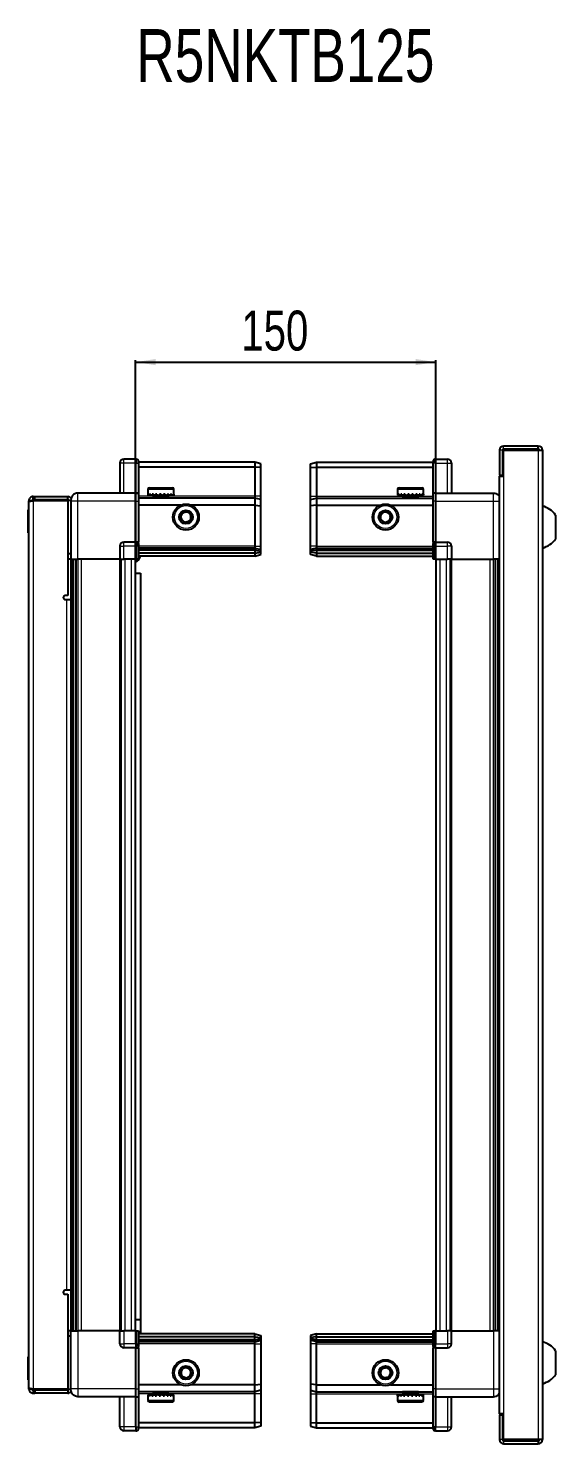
# Model space of a CAD drawing. Header units: millimetres. Extents: x 1315 to 4531, y 427 to 1635.
# Drawn here: x 2843 to 3107, y 927 to 1635 of the extents above; entities that cross this region are included whole.
import ezdxf

# ---------------------------------------------------------------- set-up
doc = ezdxf.new("R2010")
doc.units = ezdxf.units.MM
doc.layers.add('FORMAT', color=7, linetype='Continuous')
doc.styles.add('SLDTEXTSTYLE0', font='TXT', dxfattribs={"width": 0.75})
doc.dimstyles.new('SLDDIMSTYLE0', dxfattribs={"dimtxt": 20, "dimasz": 10, "dimexe": 0, "dimexo": 0.0625, "dimgap": 5, "dimtad": 2, "dimdec": 1, "dimrnd": 1e-09, "dimzin": 12, "dimdsep": 46, "dimtxsty": 'SLDTEXTSTYLE0', "dimsah": 1, "dimcen": 0.09, "dimadec": 0, "dimazin": 3, "dimtfac": 1, "dimtofl": 0, "dimtmove": 0, "dimatfit": 3, "dimfxl": 0, "dimfrac": 2, "dimtolj": 1, "dimtzin": 12, "dimarcsym": 0})

# ---------------------------------------------------------------- blocks, each defined once
blk = doc.blocks.new('_D_5')
at = {"layer": 'FORMAT'}
for p, q in [((2896.98, 1369.33), (2896.98, 1468.82)), ((2896.98, 1467.82), (3046.98, 1467.82)), ((3046.98, 1369.33), (3046.98, 1468.82))]:
    blk.add_line(p, q, dxfattribs=at)
for points in [[(2896.98, 1467.82), (2906.98, 1466.28), (2906.98, 1469.36)], [(3046.98, 1467.82), (3036.98, 1469.36), (3036.98, 1466.28)]]:
    blk.add_solid(points, dxfattribs=at)
at = {"layer": 'FORMAT', "insert": (2949.81, 1493.6), "char_height": 20, "attachment_point": 1, "style": 'SLDTEXTSTYLE0'}
blk.add_mtext('150', dxfattribs=at)

msp = doc.modelspace()

# ---------------------------------------------------------------- linework, layer by layer
at = {"color": 7, "linetype": 'Continuous', "lineweight": 25}
for p, q in [((3078.83, 1423.72), (3078.83, 1411.32)), ((3080.33, 1423.72), (3080.33, 1411.32)), ((3080.83, 1410.82), (3080.83, 1423.72)), ((3080.83, 1423.72), (3098.23, 1423.72)), ((3098.23, 1425.82), (3080.93, 1425.82)), ((3098.23, 1424.32), (3080.93, 1424.32)), ((3098.23, 1424.32), (3098.23, 1425.82)), ((3098.23, 1423.72), (3100.33, 1423.72)), ((3100.33, 1423.72), (3100.33, 928.92)), ((2889.13, 1417.32), (2889.13, 1402.32)), ((2897.13, 1419.32), (2891.13, 1419.32)), ((2897.13, 1419.32), (2897.46, 1419.32)), ((2897.13, 1419.32), (2897.13, 1417.32)), ((2897.13, 1402.52), (2897.13, 1417.32)), ((2897.13, 1402.52), (2897.13, 1417.32)), ((2898.33, 1418.82), (2897.46, 1419.32)), ((2898.33, 1417.32), (2898.33, 1418.82)), ((2956.63, 1417.82), (2898.33, 1417.82)), ((2898.33, 1417.32), (2898.33, 1402.52)), ((2956.63, 1417.82), (2956.63, 1415.32)), ((2959.63, 1417.02), (2956.63, 1417.82)), ((2959.63, 1415.17), (2959.63, 1417.02)), ((2984.33, 1417.02), (2987.33, 1417.82)), ((2984.33, 1415.17), (2984.33, 1417.02)), ((2987.33, 1417.82), (2987.33, 1415.32)), ((2987.33, 1417.82), (3045.63, 1417.82)), ((3046.49, 1419.32), (3045.63, 1418.82)), ((3046.49, 1419.32), (3045.63, 1418.82)), ((3045.63, 1418.82), (3045.63, 1417.32)), ((3045.63, 1402.52), (3045.63, 1417.32)), ((3046.83, 1419.32), (3046.49, 1419.32)), ((3046.83, 1419.32), (3046.49, 1419.32)), ((3046.83, 1417.32), (3046.83, 1419.32)), ((3046.83, 1419.32), (3046.83, 1419.32)), ((3046.83, 1419.32), (3052.83, 1419.32)), ((3046.83, 1417.32), (3046.83, 1402.52)), ((3054.83, 1417.32), (3054.83, 1402.32)), ((2956.63, 1415.32), (2898.33, 1415.32)), ((2956.63, 1415.32), (2956.63, 1400.82)), ((2959.63, 1415.17), (2956.63, 1415.32)), ((2959.63, 1400.82), (2959.63, 1415.17)), ((2984.33, 1415.17), (2987.33, 1415.32)), ((2984.33, 1400.82), (2984.33, 1415.17)), ((2987.33, 1415.32), (2987.33, 1400.82)), ((2987.33, 1415.32), (3045.63, 1415.32)), ((3078.73, 1410.82), (3078.73, 941.82)), ((3078.73, 1410.82), (3080.83, 1410.82)), ((3078.83, 1411.32), (3080.33, 1411.32)), ((2897.13, 1402.32), (2868.13, 1402.32)), ((2897.13, 1402.32), (2897.13, 1402.52)), ((2897.13, 1402.32), (2898.33, 1402.32)), ((2897.13, 1398.32), (2897.13, 1402.32)), ((2898.33, 1402.52), (2898.33, 1402.32)), ((2898.33, 1402.32), (2898.33, 1398.32)), ((2903.13, 1404.22), (2903.13, 1401.82)), ((2903.13, 1401.82), (2903.13, 1401.32)), ((2903.45, 1401.82), (2903.26, 1401.82)), ((2903.26, 1401.82), (2903.26, 1401.32)), ((2903.45, 1401.82), (2903.45, 1401.32)), ((2903.93, 1405.02), (2911.09, 1405.02)), ((2904.38, 1401.82), (2903.98, 1401.82)), ((2903.98, 1401.82), (2903.98, 1401.32)), ((2904.38, 1401.82), (2904.38, 1401.32)), ((2905.82, 1401.82), (2905.25, 1401.82)), ((2905.25, 1401.82), (2905.25, 1401.32)), ((2905.82, 1401.82), (2905.82, 1401.32)), ((2907.64, 1401.82), (2906.95, 1401.82)), ((2906.95, 1401.82), (2906.95, 1401.32)), ((2907.64, 1401.82), (2907.64, 1401.32)), ((2909.65, 1401.82), (2908.91, 1401.82)), ((2908.91, 1401.82), (2908.91, 1401.32)), ((2909.14, 1401.82), (2909.14, 1401.32)), ((2909.64, 1401.82), (2909.64, 1401.32)), ((2909.65, 1401.82), (2909.65, 1401.32)), ((2911.65, 1401.82), (2910.94, 1401.82)), ((2910.94, 1401.82), (2910.94, 1401.32)), ((2911, 1401.82), (2911, 1401.32)), ((2911.09, 1405.02), (2915.33, 1405.02)), ((2911.65, 1401.82), (2911.65, 1401.32)), ((2913.46, 1401.82), (2912.84, 1401.82)), ((2912.84, 1401.82), (2912.84, 1401.32)), ((2913.46, 1401.82), (2913.46, 1401.32)), ((2914.9, 1401.82), (2914.43, 1401.82)), ((2914.43, 1401.82), (2914.43, 1401.32)), ((2914.9, 1401.82), (2914.9, 1401.32)), ((2915.82, 1401.82), (2915.55, 1401.82)), ((2915.55, 1401.82), (2915.55, 1401.32)), ((2915.82, 1401.82), (2915.82, 1401.32)), ((2916.13, 1401.82), (2916.09, 1401.82)), ((2916.09, 1401.82), (2916.09, 1401.32)), ((2916.13, 1401.82), (2916.13, 1404.22)), ((2916.13, 1401.82), (2916.13, 1401.32)), ((3027.83, 1404.22), (3027.83, 1401.32)), ((3027.98, 1401.82), (3027.86, 1401.82)), ((3027.86, 1401.82), (3027.86, 1401.32)), ((3027.98, 1401.82), (3027.98, 1401.32)), ((3028.73, 1401.82), (3028.39, 1401.82)), ((3028.39, 1401.82), (3028.39, 1401.32)), ((3028.63, 1405.02), (3040.03, 1405.02)), ((3028.73, 1401.82), (3028.73, 1401.32)), ((3030.03, 1401.82), (3029.51, 1401.82)), ((3029.51, 1401.82), (3029.51, 1401.32)), ((3030.03, 1401.82), (3030.03, 1401.32)), ((3031.75, 1401.82), (3031.09, 1401.82)), ((3031.09, 1401.82), (3031.09, 1401.32)), ((3031.75, 1401.82), (3031.75, 1401.32)), ((3033.72, 1401.82), (3032.99, 1401.82)), ((3032.99, 1401.82), (3032.99, 1401.32)), ((3033.42, 1401.82), (3033.42, 1401.32)), ((3033.72, 1401.82), (3033.72, 1401.32)), ((3035.75, 1401.82), (3035.02, 1401.82)), ((3035.02, 1401.82), (3035.02, 1401.32)), ((3035.29, 1401.82), (3035.29, 1401.32)), ((3035.75, 1401.82), (3035.75, 1401.32)), ((3037.64, 1401.82), (3036.98, 1401.82)), ((3036.98, 1401.82), (3036.98, 1401.32)), ((3037.64, 1401.82), (3037.64, 1401.32)), ((3039.21, 1401.82), (3038.69, 1401.82)), ((3038.69, 1401.82), (3038.69, 1401.32)), ((3039.21, 1401.82), (3039.21, 1401.32)), ((3040.29, 1401.82), (3039.96, 1401.82)), ((3039.96, 1401.82), (3039.96, 1401.32)), ((3040.29, 1401.82), (3040.29, 1401.32)), ((3040.8, 1401.82), (3040.69, 1401.82)), ((3040.69, 1401.82), (3040.69, 1401.32)), ((3040.8, 1401.82), (3040.8, 1401.32)), ((3040.83, 1401.32), (3040.83, 1404.22)), ((3045.63, 1402.32), (3045.63, 1402.52)), ((3046.83, 1402.32), (3045.63, 1402.32)), ((3045.63, 1398.32), (3045.63, 1402.32)), ((3046.83, 1402.52), (3046.83, 1402.32)), ((3046.83, 1402.32), (3046.83, 1398.32)), ((3046.83, 1402.32), (3075.83, 1402.32)), ((2845.13, 1398.47), (2843.63, 1398.47)), ((2843.63, 1397.97), (2843.63, 1398.47)), ((2843.63, 954.67), (2843.63, 1397.97)), ((2845.73, 1399.07), (2845.73, 1400.57)), ((2845.73, 1400.57), (2846.63, 1400.57)), ((2845.73, 1399.07), (2846.63, 1399.07)), ((2845.73, 1398.57), (2863.13, 1398.57)), ((2846.63, 1399.07), (2846.63, 1400.57)), ((2846.63, 1400.57), (2863.13, 1400.57)), ((2846.63, 1399.07), (2863.13, 1399.07)), ((2863.13, 1399.07), (2863.13, 1400.57)), ((2864.63, 1398.57), (2863.13, 1398.57)), ((2863.13, 1398.57), (2863.13, 1351.07)), ((2864.63, 1398.32), (2864.63, 1369.32)), ((2897.13, 1378.02), (2897.13, 1398.32)), ((2956.63, 1399.82), (2898.33, 1399.82)), ((2898.33, 1398.32), (2898.33, 1378.02)), ((2919.63, 1396.32), (2898.33, 1396.32)), ((2903.13, 1401.32), (2903.26, 1401.32)), ((2903.26, 1401.32), (2903.45, 1401.32)), ((2903.45, 1401.32), (2903.98, 1401.32)), ((2903.98, 1401.32), (2904.38, 1401.32)), ((2904.38, 1401.32), (2905.25, 1401.32)), ((2905.23, 1401.32), (2905.23, 1401.22)), ((2905.23, 1401.22), (2914.03, 1401.22)), ((2905.25, 1401.32), (2905.82, 1401.32)), ((2905.63, 1400.82), (2906.32, 1400.34)), ((2905.63, 1400.82), (2910.66, 1400.82)), ((2906.32, 1400.34), (2905.63, 1399.86)), ((2905.63, 1399.86), (2905.63, 1399.82)), ((2905.63, 1399.86), (2910.66, 1399.86)), ((2905.82, 1401.32), (2906.95, 1401.32)), ((2906.32, 1400.34), (2910.48, 1400.34)), ((2906.95, 1401.32), (2907.64, 1401.32)), ((2907.64, 1401.32), (2908.91, 1401.32)), ((2908.91, 1401.32), (2909.14, 1401.32)), ((2909.64, 1401.32), (2909.65, 1401.32)), ((2909.65, 1401.32), (2910.94, 1401.32)), ((2910.48, 1400.34), (2912.94, 1400.34)), ((2910.66, 1400.82), (2913.63, 1400.82)), ((2910.66, 1399.86), (2913.63, 1399.86)), ((2911, 1401.32), (2911.65, 1401.32)), ((2911.65, 1401.32), (2912.84, 1401.32)), ((2912.84, 1401.32), (2913.46, 1401.32)), ((2912.94, 1400.34), (2913.63, 1400.82)), ((2913.63, 1399.86), (2912.94, 1400.34)), ((2913.46, 1401.32), (2914.43, 1401.32)), ((2913.63, 1399.82), (2913.63, 1399.86)), ((2914.03, 1401.22), (2914.03, 1401.32)), ((2914.43, 1401.32), (2914.9, 1401.32)), ((2914.9, 1401.32), (2915.55, 1401.32)), ((2915.55, 1401.32), (2915.82, 1401.32)), ((2915.82, 1401.32), (2916.09, 1401.32)), ((2916.09, 1401.32), (2916.13, 1401.32)), ((2956.63, 1396.32), (2924.63, 1396.32)), ((2956.63, 1400.82), (2956.63, 1399.82)), ((2956.63, 1399.82), (2956.63, 1396.32)), ((2959.63, 1399.02), (2956.63, 1399.82)), ((2956.63, 1396.32), (2956.63, 1375.82)), ((2956.63, 1396.32), (2959.63, 1395.99)), ((2959.63, 1399.02), (2959.63, 1400.82)), ((2959.63, 1395.99), (2959.63, 1399.02)), ((2959.63, 1375.82), (2959.63, 1395.99)), ((2984.33, 1399.02), (2984.33, 1400.82)), ((2984.33, 1399.02), (2987.33, 1399.82)), ((2984.33, 1395.99), (2984.33, 1399.02)), ((2987.33, 1396.32), (2984.33, 1395.99)), ((2984.33, 1375.82), (2984.33, 1395.99)), ((2987.33, 1400.82), (2987.33, 1399.82)), ((2987.33, 1399.82), (2987.33, 1396.32)), ((2987.33, 1399.82), (3045.63, 1399.82)), ((2987.33, 1396.32), (2987.33, 1375.82)), ((2987.33, 1396.32), (3019.33, 1396.32)), ((3024.33, 1396.32), (3045.63, 1396.32)), ((3027.83, 1401.32), (3027.86, 1401.32)), ((3027.86, 1401.32), (3027.98, 1401.32)), ((3027.98, 1401.32), (3028.39, 1401.32)), ((3028.39, 1401.32), (3028.73, 1401.32)), ((3028.73, 1401.32), (3029.51, 1401.32)), ((3029.51, 1401.32), (3030.03, 1401.32)), ((3029.93, 1401.32), (3029.93, 1401.22)), ((3029.93, 1401.22), (3038.73, 1401.22)), ((3030.03, 1401.32), (3031.09, 1401.32)), ((3030.33, 1400.82), (3031.02, 1400.34)), ((3030.33, 1400.82), (3038.33, 1400.82)), ((3031.02, 1400.34), (3030.33, 1399.86)), ((3030.33, 1399.86), (3030.33, 1399.82)), ((3030.33, 1399.86), (3038.33, 1399.86)), ((3031.02, 1400.34), (3037.64, 1400.34)), ((3031.09, 1401.32), (3031.75, 1401.32)), ((3031.75, 1401.32), (3032.99, 1401.32)), ((3032.99, 1401.32), (3033.42, 1401.32)), ((3033.72, 1401.32), (3035.02, 1401.32)), ((3035.29, 1401.32), (3035.75, 1401.32)), ((3035.75, 1401.32), (3036.98, 1401.32)), ((3036.98, 1401.32), (3037.64, 1401.32)), ((3037.64, 1401.32), (3038.69, 1401.32)), ((3037.64, 1400.34), (3038.33, 1400.82)), ((3038.33, 1399.86), (3037.64, 1400.34)), ((3038.33, 1399.82), (3038.33, 1399.86)), ((3038.69, 1401.32), (3039.21, 1401.32)), ((3038.73, 1401.22), (3038.73, 1401.32)), ((3039.21, 1401.32), (3039.96, 1401.32)), ((3039.96, 1401.32), (3040.29, 1401.32)), ((3040.29, 1401.32), (3040.69, 1401.32)), ((3040.69, 1401.32), (3040.8, 1401.32)), ((3040.8, 1401.32), (3040.83, 1401.32)), ((3045.63, 1378.02), (3045.63, 1398.32)), ((3046.83, 1398.32), (3046.83, 1378.02)), ((2843.63, 1393.96), (2843.33, 1393.96)), ((2843.33, 1382.39), (2843.33, 1393.96)), ((3106.93, 1379.32), (3106.93, 1391.32)), ((2843.33, 1382.39), (2843.63, 1382.39)), ((2889.13, 1375.82), (2889.13, 1369.32)), ((2897.13, 1377.82), (2891.13, 1377.82)), ((2897.13, 1377.82), (2897.13, 1378.02)), ((2897.13, 1377.82), (2897.13, 1375.82)), ((2897.13, 1377.82), (2898.33, 1377.82)), ((2897.13, 1369.32), (2897.13, 1375.82)), ((2897.13, 1369.32), (2897.13, 1375.82)), ((2897.46, 1369.32), (2897.46, 1375.82)), ((2898.33, 1378.02), (2898.33, 1377.82)), ((2898.33, 1377.15), (2898.33, 1377.82)), ((2898.33, 1377.15), (2898.33, 1369.32)), ((2956.63, 1374.82), (2898.33, 1374.82)), ((2956.63, 1373.82), (2898.33, 1373.82)), ((2956.63, 1375.82), (2956.63, 1374.82)), ((2956.63, 1374.82), (2956.63, 1373.82)), ((2956.63, 1374.82), (2959.63, 1374.02)), ((2956.63, 1373.82), (2956.63, 1372.32)), ((2956.63, 1373.82), (2959.63, 1373.28)), ((2959.63, 1374.02), (2959.63, 1375.82)), ((2959.63, 1373.28), (2959.63, 1374.02)), ((2984.33, 1374.02), (2984.33, 1375.82)), ((2987.33, 1374.82), (2984.33, 1374.02)), ((2984.33, 1373.28), (2984.33, 1374.02)), ((2987.33, 1373.82), (2984.33, 1373.28)), ((2987.33, 1375.82), (2987.33, 1374.82)), ((2987.33, 1374.82), (2987.33, 1373.82)), ((2987.33, 1374.82), (3045.63, 1374.82)), ((2987.33, 1373.82), (2987.33, 1372.32)), ((2987.33, 1373.82), (3045.63, 1373.82)), ((3045.63, 1377.82), (3045.63, 1378.02)), ((3046.83, 1377.82), (3045.63, 1377.82)), ((3045.63, 1377.82), (3045.63, 1377.15)), ((3045.63, 1369.32), (3045.63, 1377.15)), ((3046.49, 1375.82), (3046.49, 1369.32)), ((3046.83, 1378.02), (3046.83, 1377.82)), ((3046.83, 1375.82), (3046.83, 1377.82)), ((3046.83, 1377.82), (3052.83, 1377.82)), ((3046.83, 1375.82), (3046.83, 1377.82)), ((3046.83, 1375.82), (3046.83, 1369.32)), ((3054.83, 1375.82), (3054.83, 1369.32)), ((2863.13, 1372.07), (2864.63, 1372.07)), ((2864.63, 1369.32), (2863.13, 1369.32)), ((2865.28, 983.32), (2865.28, 1369.32)), ((2867.07, 1369.32), (2867.07, 983.32)), ((2867.1, 1369.32), (2867.1, 983.32)), ((2889.13, 1369.32), (2868.13, 1369.32)), ((2889.13, 1369.32), (2891.13, 1369.32)), ((2889.78, 983.32), (2889.78, 1369.32)), ((2897.13, 1369.32), (2891.13, 1369.32)), ((2896.98, 983.32), (2896.98, 1369.32)), ((2897.13, 1369.32), (2897.46, 1369.32)), ((2897.13, 1369.32), (2897.13, 1369.32)), ((2898.33, 1369.32), (2897.46, 1369.32)), ((2897.46, 1369.32), (2897.46, 1369.32)), ((2956.63, 1372.32), (2898.33, 1372.32)), ((2956.63, 1370.82), (2898.33, 1370.82)), ((2956.63, 1372.32), (2959.63, 1372.78)), ((2956.63, 1372.32), (2956.63, 1370.82)), ((2956.63, 1370.82), (2959.63, 1371.63)), ((2959.63, 1372.78), (2959.63, 1373.28)), ((2959.63, 1371.63), (2959.63, 1372.78)), ((2984.33, 1372.78), (2984.33, 1373.28)), ((2984.33, 1371.63), (2984.33, 1372.78)), ((2987.33, 1372.32), (2984.33, 1372.78)), ((2987.33, 1370.82), (2984.33, 1371.63)), ((2987.33, 1372.32), (3045.63, 1372.32)), ((2987.33, 1372.32), (2987.33, 1370.82)), ((2987.33, 1370.82), (3045.63, 1370.82)), ((3046.49, 1369.32), (3045.63, 1369.32)), ((3046.83, 1369.32), (3046.49, 1369.32)), ((3046.83, 1369.32), (3052.83, 1369.32)), ((3046.98, 1369.32), (3046.98, 983.32)), ((3054.83, 1369.32), (3052.83, 1369.32)), ((3054.18, 1369.32), (3054.18, 983.32)), ((3054.83, 1369.32), (3075.83, 1369.32)), ((3076.85, 983.32), (3076.85, 1369.32)), ((3076.88, 983.32), (3076.88, 1369.32)), ((3078.68, 1369.32), (3078.68, 983.32)), ((2896.98, 1362.32), (2899.48, 1362.32)), ((2899.48, 1362.32), (2899.48, 988.82)), ((2863.13, 1351.07), (2861.78, 1351.07)), ((2861.78, 1349.07), (2862.53, 1349.07)), ((2862.53, 1349.07), (2864.63, 1349.07)), ((2864.63, 1349.07), (2864.63, 1003.57)), ((2862.53, 1003.57), (2861.78, 1003.57)), ((2861.78, 1001.57), (2863.13, 1001.57)), ((2864.63, 1003.57), (2862.53, 1003.57)), ((2863.13, 1001.57), (2863.13, 954.07)), ((2899.48, 988.82), (2896.98, 988.82)), ((2899.48, 988.82), (2899.48, 981.82)), ((2864.63, 983.32), (2863.13, 983.32)), ((2864.63, 980.57), (2863.13, 980.57)), ((2864.63, 954.32), (2864.63, 983.32)), ((2889.13, 983.32), (2868.13, 983.32)), ((2889.13, 976.82), (2889.13, 983.32)), ((2889.13, 983.32), (2891.13, 983.32)), ((2897.13, 983.32), (2891.13, 983.32)), ((2897.13, 976.82), (2897.13, 983.32)), ((2897.13, 983.32), (2897.46, 983.32)), ((2897.46, 976.82), (2897.46, 983.32)), ((2897.46, 983.32), (2898.33, 983.32)), ((2898.33, 983.32), (2898.33, 975.5)), ((2956.63, 981.82), (2898.33, 981.82)), ((2956.63, 980.32), (2898.33, 980.32)), ((2956.63, 978.82), (2898.33, 978.82)), ((2956.63, 977.82), (2898.33, 977.82)), ((2956.63, 980.32), (2956.63, 981.82)), ((2956.63, 981.82), (2959.63, 981.02)), ((2956.63, 978.82), (2956.63, 980.32)), ((2956.63, 980.32), (2959.63, 979.87)), ((2956.63, 978.82), (2959.63, 979.37)), ((2956.63, 977.82), (2956.63, 978.82)), ((2956.63, 977.82), (2959.63, 978.63)), ((2956.63, 976.82), (2956.63, 977.82)), ((2959.63, 981.02), (2959.63, 979.87)), ((2959.63, 979.87), (2959.63, 979.37)), ((2959.63, 979.37), (2959.63, 978.63)), ((2959.63, 978.63), (2959.63, 976.82)), ((2987.33, 981.82), (2984.33, 981.02)), ((2984.33, 981.02), (2984.33, 979.87)), ((2987.33, 980.32), (2984.33, 979.87)), ((2984.33, 979.87), (2984.33, 979.37)), ((2987.33, 978.82), (2984.33, 979.37)), ((2984.33, 979.37), (2984.33, 978.63)), ((2987.33, 977.82), (2984.33, 978.63)), ((2984.33, 978.63), (2984.33, 976.82)), ((2987.33, 980.32), (2987.33, 981.82)), ((2987.33, 981.82), (3045.63, 981.82)), ((2987.33, 978.82), (2987.33, 980.32)), ((2987.33, 980.32), (3045.63, 980.32)), ((2987.33, 978.82), (3045.63, 978.82)), ((2987.33, 977.82), (2987.33, 978.82)), ((2987.33, 977.82), (3045.63, 977.82)), ((2987.33, 976.82), (2987.33, 977.82)), ((3045.63, 975.5), (3045.63, 983.32)), ((3045.63, 983.32), (3046.49, 983.32)), ((3046.49, 983.32), (3046.49, 983.32)), ((3046.49, 983.32), (3046.49, 976.82)), ((3046.83, 983.32), (3046.49, 983.32)), ((3046.83, 983.32), (3046.83, 976.82)), ((3046.83, 983.32), (3046.83, 983.32)), ((3046.83, 983.32), (3046.83, 976.82)), ((3046.83, 983.32), (3052.83, 983.32)), ((3054.83, 983.32), (3052.83, 983.32)), ((3054.83, 976.82), (3054.83, 983.32)), ((3054.83, 983.32), (3075.83, 983.32)), ((2843.63, 970.26), (2843.33, 970.26)), ((2843.33, 960.58), (2843.33, 970.26)), ((2897.13, 974.82), (2891.13, 974.82)), ((2897.13, 976.82), (2897.13, 974.82)), ((2897.13, 976.82), (2897.13, 974.82)), ((2897.13, 974.82), (2898.33, 974.82)), ((2897.13, 974.62), (2897.13, 974.82)), ((2897.13, 954.32), (2897.13, 974.62)), ((2898.33, 974.82), (2898.33, 975.5)), ((2898.33, 974.82), (2898.33, 974.62)), ((2898.33, 974.62), (2898.33, 954.32)), ((2956.63, 956.32), (2956.63, 976.82)), ((2959.63, 976.82), (2959.63, 956.66)), ((2984.33, 976.82), (2984.33, 956.66)), ((2987.33, 956.32), (2987.33, 976.82)), ((3045.63, 975.5), (3045.63, 974.82)), ((3046.83, 974.82), (3045.63, 974.82)), ((3045.63, 974.62), (3045.63, 974.82)), ((3045.63, 954.32), (3045.63, 974.62)), ((3046.83, 974.82), (3046.83, 976.82)), ((3046.83, 974.82), (3046.83, 974.62)), ((3046.83, 974.82), (3052.83, 974.82)), ((3046.83, 974.62), (3046.83, 954.32)), ((3106.93, 961.32), (3106.93, 973.32)), ((2843.33, 958.69), (2843.33, 960.58)), ((2843.33, 958.69), (2843.63, 958.69)), ((2919.63, 956.32), (2898.33, 956.32)), ((2956.63, 956.32), (2924.63, 956.32)), ((2956.63, 956.32), (2959.63, 956.66)), ((2956.63, 952.82), (2956.63, 956.32)), ((2959.63, 956.66), (2959.63, 953.63)), ((2987.33, 956.32), (2984.33, 956.66)), ((2984.33, 956.66), (2984.33, 953.63)), ((2987.33, 956.32), (3019.33, 956.32)), ((2987.33, 952.82), (2987.33, 956.32)), ((3024.33, 956.32), (3045.63, 956.32)), ((2843.63, 954.17), (2843.63, 954.67)), ((2845.13, 954.17), (2843.63, 954.17)), ((2863.13, 954.07), (2845.73, 954.07)), ((2845.73, 953.57), (2845.73, 952.07)), ((2845.73, 953.57), (2846.63, 953.57)), ((2845.73, 952.07), (2846.63, 952.07)), ((2846.63, 953.57), (2846.63, 952.07)), ((2863.13, 953.57), (2846.63, 953.57)), ((2863.13, 952.07), (2846.63, 952.07)), ((2863.13, 954.07), (2864.63, 954.07)), ((2863.13, 953.57), (2863.13, 952.07)), ((2897.13, 950.32), (2868.13, 950.32)), ((2889.13, 935.32), (2889.13, 950.32)), ((2897.13, 950.32), (2897.13, 954.32)), ((2897.13, 950.32), (2898.33, 950.32)), ((2897.13, 950.12), (2897.13, 950.32)), ((2897.13, 935.32), (2897.13, 950.12)), ((2898.33, 954.32), (2898.33, 950.32)), ((2956.63, 952.82), (2898.33, 952.82)), ((2898.33, 950.32), (2898.33, 950.12)), ((2898.33, 950.12), (2898.33, 935.32)), ((2903.13, 951.32), (2903.13, 948.42)), ((2903.22, 951.32), (2903.13, 951.32)), ((2903.22, 950.82), (2903.22, 951.32)), ((2903.39, 951.32), (2903.22, 951.32)), ((2903.22, 950.82), (2903.39, 950.82)), ((2903.39, 950.82), (2903.39, 951.32)), ((2903.88, 951.32), (2903.39, 951.32)), ((2903.88, 950.82), (2903.88, 951.32)), ((2904.26, 951.32), (2903.88, 951.32)), ((2903.88, 950.82), (2904.26, 950.82)), ((2904.26, 950.82), (2904.26, 951.32)), ((2905.1, 951.32), (2904.26, 951.32)), ((2905.1, 950.82), (2905.1, 951.32)), ((2905.66, 951.32), (2905.1, 951.32)), ((2905.1, 950.82), (2905.66, 950.82)), ((2905.23, 951.42), (2905.23, 951.32)), ((2910.62, 951.42), (2905.23, 951.42)), ((2905.63, 952.82), (2905.63, 952.79)), ((2905.63, 952.79), (2906.32, 952.31)), ((2905.73, 952.79), (2905.63, 952.79)), ((2906.32, 952.31), (2905.63, 951.82)), ((2905.73, 951.82), (2905.63, 951.82)), ((2905.66, 950.82), (2905.66, 951.32)), ((2906.76, 951.32), (2905.66, 951.32)), ((2913.63, 952.79), (2905.73, 952.79)), ((2913.63, 951.82), (2905.73, 951.82)), ((2906.4, 952.31), (2906.32, 952.31)), ((2912.94, 952.31), (2906.4, 952.31)), ((2906.76, 950.82), (2906.76, 951.32)), ((2907.44, 951.32), (2906.76, 951.32)), ((2906.76, 950.82), (2907.44, 950.82)), ((2907.44, 950.82), (2907.44, 951.32)), ((2908.71, 951.32), (2907.44, 951.32)), ((2908.71, 950.82), (2908.71, 951.32)), ((2909, 951.32), (2908.71, 951.32)), ((2908.71, 950.82), (2909.44, 950.82)), ((2909, 950.82), (2909, 951.32)), ((2909.44, 950.82), (2909.44, 951.32)), ((2910.74, 951.32), (2909.44, 951.32)), ((2914.03, 951.42), (2910.62, 951.42)), ((2910.74, 950.82), (2910.74, 951.32)), ((2910.74, 950.82), (2911.46, 950.82)), ((2910.87, 950.82), (2910.87, 951.32)), ((2911.46, 951.32), (2910.87, 951.32)), ((2911.46, 950.82), (2911.46, 951.32)), ((2912.66, 951.32), (2911.46, 951.32)), ((2912.66, 950.82), (2912.66, 951.32)), ((2913.3, 951.32), (2912.66, 951.32)), ((2912.66, 950.82), (2913.3, 950.82)), ((2912.94, 952.31), (2913.63, 952.79)), ((2913.63, 951.82), (2912.94, 952.31)), ((2913.3, 950.82), (2913.3, 951.32)), ((2914.29, 951.32), (2913.3, 951.32)), ((2913.63, 952.79), (2913.63, 952.82)), ((2914.03, 951.32), (2914.03, 951.42)), ((2914.29, 950.82), (2914.29, 951.32)), ((2914.77, 951.32), (2914.29, 951.32)), ((2914.29, 950.82), (2914.77, 950.82)), ((2914.77, 950.82), (2914.77, 951.32)), ((2915.46, 951.32), (2914.77, 951.32)), ((2915.46, 950.82), (2915.46, 951.32)), ((2915.75, 951.32), (2915.46, 951.32)), ((2915.46, 950.82), (2915.75, 950.82)), ((2915.75, 950.82), (2915.75, 951.32)), ((2916.06, 951.32), (2915.75, 951.32)), ((2916.06, 950.82), (2916.06, 951.32)), ((2916.12, 951.32), (2916.06, 951.32)), ((2916.06, 950.82), (2916.12, 950.82)), ((2916.12, 950.82), (2916.12, 951.32)), ((2916.13, 951.32), (2916.12, 951.32)), ((2916.13, 948.42), (2916.13, 951.32)), ((2959.63, 953.63), (2956.63, 952.82)), ((2956.63, 951.82), (2956.63, 952.82)), ((2956.63, 937.32), (2956.63, 951.82)), ((2959.63, 953.63), (2959.63, 951.82)), ((2959.63, 951.82), (2959.63, 937.48)), ((2984.33, 953.63), (2987.33, 952.82)), ((2984.33, 953.63), (2984.33, 951.82)), ((2984.33, 951.82), (2984.33, 937.48)), ((2987.33, 952.82), (3045.63, 952.82)), ((2987.33, 951.82), (2987.33, 952.82)), ((2987.33, 937.32), (2987.33, 951.82)), ((3027.83, 951.32), (3027.83, 948.42)), ((3027.85, 951.32), (3027.83, 951.32)), ((3027.85, 950.82), (3027.85, 951.32)), ((3027.94, 951.32), (3027.85, 951.32)), ((3027.85, 950.82), (3027.94, 950.82)), ((3027.94, 950.82), (3027.94, 951.32)), ((3028.32, 951.32), (3027.94, 951.32)), ((3028.32, 950.82), (3028.32, 951.32)), ((3028.63, 951.32), (3028.32, 951.32)), ((3028.32, 950.82), (3028.63, 950.82)), ((3028.63, 950.82), (3028.63, 951.32)), ((3029.37, 951.32), (3028.63, 951.32)), ((3029.37, 950.82), (3029.37, 951.32)), ((3029.88, 951.32), (3029.37, 951.32)), ((3029.37, 950.82), (3029.88, 950.82)), ((3029.88, 950.82), (3029.88, 951.32)), ((3030.92, 951.32), (3029.88, 951.32)), ((3029.93, 951.42), (3029.93, 951.32)), ((3038.73, 951.42), (3029.93, 951.42)), ((3030.33, 952.82), (3030.33, 952.79)), ((3030.33, 952.79), (3031.02, 952.31)), ((3038.33, 952.79), (3030.33, 952.79)), ((3031.02, 952.31), (3030.33, 951.82)), ((3038.33, 951.82), (3030.33, 951.82)), ((3030.92, 950.82), (3030.92, 951.32)), ((3031.57, 951.32), (3030.92, 951.32)), ((3030.92, 950.82), (3031.57, 950.82)), ((3037.64, 952.31), (3031.02, 952.31)), ((3031.57, 950.82), (3031.57, 951.32)), ((3032.79, 951.32), (3031.57, 951.32)), ((3032.79, 950.82), (3032.79, 951.32)), ((3033.29, 951.32), (3032.79, 951.32)), ((3032.79, 950.82), (3033.52, 950.82)), ((3033.29, 950.82), (3033.29, 951.32)), ((3033.52, 950.82), (3033.52, 951.32)), ((3034.82, 951.32), (3033.52, 951.32)), ((3034.82, 950.82), (3034.82, 951.32)), ((3034.82, 950.82), (3035.55, 950.82)), ((3035.16, 950.82), (3035.16, 951.32)), ((3035.55, 951.32), (3035.16, 951.32)), ((3035.55, 950.82), (3035.55, 951.32)), ((3036.8, 951.32), (3035.55, 951.32)), ((3036.8, 950.82), (3036.8, 951.32)), ((3037.46, 951.32), (3036.8, 951.32)), ((3036.8, 950.82), (3037.46, 950.82)), ((3037.46, 950.82), (3037.46, 951.32)), ((3038.54, 951.32), (3037.46, 951.32)), ((3037.64, 952.31), (3038.33, 952.79)), ((3038.33, 951.82), (3037.64, 952.31)), ((3038.33, 952.79), (3038.33, 952.82)), ((3038.54, 950.82), (3038.54, 951.32)), ((3039.07, 951.32), (3038.54, 951.32)), ((3038.54, 950.82), (3039.07, 950.82)), ((3038.73, 951.32), (3038.73, 951.42)), ((3039.07, 950.82), (3039.07, 951.32)), ((3039.86, 951.32), (3039.07, 951.32)), ((3039.86, 950.82), (3039.86, 951.32)), ((3040.21, 951.32), (3039.86, 951.32)), ((3039.86, 950.82), (3040.21, 950.82)), ((3040.21, 950.82), (3040.21, 951.32)), ((3040.64, 951.32), (3040.21, 951.32)), ((3040.64, 950.82), (3040.64, 951.32)), ((3040.78, 951.32), (3040.64, 951.32)), ((3040.64, 950.82), (3040.78, 950.82)), ((3040.78, 950.82), (3040.78, 951.32)), ((3040.83, 951.32), (3040.78, 951.32)), ((3040.83, 948.42), (3040.83, 951.32)), ((3045.63, 950.32), (3045.63, 954.32)), ((3046.83, 950.32), (3045.63, 950.32)), ((3045.63, 950.12), (3045.63, 950.32)), ((3045.63, 935.32), (3045.63, 950.12)), ((3046.83, 954.32), (3046.83, 950.32)), ((3046.83, 950.32), (3046.83, 950.12)), ((3046.83, 950.32), (3075.83, 950.32)), ((3046.83, 950.12), (3046.83, 935.32)), ((3046.83, 950.12), (3046.83, 935.32)), ((3054.83, 935.32), (3054.83, 950.32)), ((2904.08, 947.62), (2903.93, 947.62)), ((2915.33, 947.62), (2904.08, 947.62)), ((3040.03, 947.62), (3028.63, 947.62)), ((3080.83, 941.82), (3078.73, 941.82)), ((3080.83, 928.92), (3080.83, 941.82)), ((2897.13, 935.32), (2897.13, 933.32)), ((2956.63, 937.32), (2898.33, 937.32)), ((2898.33, 933.82), (2898.33, 935.32)), ((2956.63, 934.82), (2898.33, 934.82)), ((2959.63, 937.48), (2956.63, 937.32)), ((2956.63, 934.82), (2956.63, 937.32)), ((2959.63, 935.63), (2956.63, 934.82)), ((2959.63, 937.48), (2959.63, 935.63)), ((2984.33, 937.48), (2987.33, 937.32)), ((2984.33, 937.48), (2984.33, 935.63)), ((2984.33, 935.63), (2987.33, 934.82)), ((2987.33, 937.32), (3045.63, 937.32)), ((2987.33, 934.82), (2987.33, 937.32)), ((2987.33, 934.82), (3045.63, 934.82)), ((3045.63, 935.32), (3045.63, 933.82)), ((3046.83, 933.32), (3046.83, 935.32)), ((3078.83, 941.32), (3080.33, 941.32)), ((3078.83, 941.32), (3078.83, 928.92)), ((3080.33, 941.32), (3080.33, 928.92)), ((2897.13, 933.32), (2891.13, 933.32)), ((2897.13, 933.32), (2897.46, 933.32)), ((2897.13, 933.32), (2897.46, 933.32)), ((2897.13, 933.32), (2897.13, 933.32)), ((2897.46, 933.32), (2898.33, 933.82)), ((2897.46, 933.32), (2898.33, 933.82)), ((3045.63, 933.82), (3046.49, 933.32)), ((3046.83, 933.32), (3046.49, 933.32)), ((3046.83, 933.32), (3052.83, 933.32)), ((3098.23, 928.92), (3080.83, 928.92)), ((3080.93, 928.32), (3098.23, 928.32)), ((3100.33, 928.92), (3098.23, 928.92)), ((3098.23, 928.32), (3098.23, 926.82)), ((3080.93, 926.82), (3098.23, 926.82))]:
    msp.add_line(p, q, dxfattribs=at)
at = {"color": 8, "linetype": 'Continuous', "lineweight": 18}
for p, q in [((3080.33, 1423.72), (3078.83, 1423.72)), ((3080.93, 1424.32), (3080.93, 1425.82)), ((3098.23, 1423.72), (3098.23, 928.92)), ((2891.13, 1417.32), (2889.13, 1417.32)), ((2891.13, 1417.32), (2891.13, 1419.32)), ((2891.13, 1402.32), (2891.13, 1417.32)), ((2897.13, 1417.32), (2891.13, 1417.32)), ((2897.13, 1417.32), (2898.33, 1417.32)), ((3046.83, 1417.32), (3045.63, 1417.32)), ((3046.83, 1417.32), (3052.83, 1417.32)), ((3052.83, 1417.32), (3052.83, 1419.32)), ((3052.83, 1402.32), (3052.83, 1417.32)), ((3052.83, 1417.32), (3054.83, 1417.32)), ((3080.83, 1410.82), (3080.83, 941.82)), ((2897.13, 1402.52), (2898.33, 1402.52)), ((2903.13, 1404.22), (2911.3, 1404.22)), ((2911.3, 1404.22), (2916.13, 1404.22)), ((3027.83, 1404.22), (3040.83, 1404.22)), ((3045.63, 1402.52), (3046.83, 1402.52)), ((2845.73, 1398.57), (2845.73, 954.07)), ((2868.13, 1369.32), (2868.13, 1398.32)), ((2897.13, 1398.32), (2868.13, 1398.32)), ((2897.13, 1398.32), (2898.33, 1398.32)), ((2905.63, 1400.82), (2898.33, 1400.82)), ((2956.63, 1400.82), (2913.63, 1400.82)), ((2959.63, 1400.82), (2956.63, 1400.82)), ((2984.33, 1400.82), (2987.33, 1400.82)), ((2987.33, 1400.82), (3030.33, 1400.82)), ((3038.33, 1400.82), (3045.63, 1400.82)), ((3046.83, 1398.32), (3045.63, 1398.32)), ((3046.83, 1398.32), (3075.83, 1398.32)), ((3075.83, 1369.32), (3075.83, 1398.32)), ((2889.13, 1375.82), (2891.13, 1375.82)), ((2891.13, 1375.82), (2891.13, 1377.82)), ((2891.13, 1369.32), (2891.13, 1375.82)), ((2897.13, 1375.82), (2891.13, 1375.82)), ((2897.13, 1378.02), (2898.33, 1378.02)), ((2897.13, 1375.82), (2897.46, 1375.82)), ((2956.63, 1375.82), (2898.33, 1375.82)), ((2956.63, 1375.82), (2959.63, 1375.82)), ((2987.33, 1375.82), (2984.33, 1375.82)), ((2987.33, 1375.82), (3045.63, 1375.82)), ((3045.63, 1378.02), (3046.83, 1378.02)), ((3046.83, 1375.82), (3046.49, 1375.82)), ((3046.83, 1375.82), (3052.83, 1375.82)), ((3052.83, 1375.82), (3052.83, 1377.82)), ((3052.83, 1369.32), (3052.83, 1375.82)), ((3054.83, 1375.82), (3052.83, 1375.82)), ((2864.63, 1349.07), (2864.63, 1369.32)), ((2865.86, 1369.32), (2865.86, 983.32)), ((2868.31, 983.32), (2868.31, 1369.32)), ((2869.72, 1369.32), (2869.72, 983.32)), ((2889.13, 983.32), (2889.13, 1369.32)), ((2891.78, 983.32), (2891.78, 1369.32)), ((2894.98, 983.32), (2894.98, 1369.32)), ((2897.13, 1369.32), (2897.46, 1369.32)), ((3048.98, 1369.32), (3048.98, 983.32)), ((3052.18, 1369.32), (3052.18, 983.32)), ((3054.83, 1369.32), (3054.83, 983.32)), ((3074.23, 983.32), (3074.23, 1369.32)), ((3075.64, 1369.32), (3075.64, 983.32)), ((3078.09, 983.32), (3078.09, 1369.32)), ((2862.53, 1003.57), (2862.53, 1349.07)), ((2864.63, 983.32), (2864.63, 1003.57)), ((2868.13, 983.32), (2868.13, 954.32)), ((2891.13, 983.32), (2891.13, 976.82)), ((3046.83, 983.32), (3046.49, 983.32)), ((3052.83, 983.32), (3052.83, 976.82)), ((3075.83, 983.32), (3075.83, 954.32)), ((2889.13, 976.82), (2891.13, 976.82)), ((2891.13, 976.82), (2891.13, 974.82)), ((2897.13, 976.82), (2891.13, 976.82)), ((2897.13, 976.82), (2897.46, 976.82)), ((2898.33, 974.62), (2897.13, 974.62)), ((2956.63, 976.82), (2898.33, 976.82)), ((2956.63, 976.82), (2959.63, 976.82)), ((2987.33, 976.82), (2984.33, 976.82)), ((2987.33, 976.82), (3045.63, 976.82)), ((3046.83, 974.62), (3045.63, 974.62)), ((3046.83, 976.82), (3046.49, 976.82)), ((3046.83, 976.82), (3052.83, 976.82)), ((3052.83, 976.82), (3052.83, 974.82)), ((3054.83, 976.82), (3052.83, 976.82)), ((2897.13, 954.32), (2868.13, 954.32)), ((2891.13, 950.32), (2891.13, 935.32)), ((2897.13, 954.32), (2898.33, 954.32)), ((2898.33, 950.12), (2897.13, 950.12)), ((2905.63, 951.82), (2898.33, 951.82)), ((2956.63, 951.82), (2913.63, 951.82)), ((2959.63, 951.82), (2956.63, 951.82)), ((2984.33, 951.82), (2987.33, 951.82)), ((2987.33, 951.82), (3030.33, 951.82)), ((3038.33, 951.82), (3045.63, 951.82)), ((3046.83, 954.32), (3045.63, 954.32)), ((3046.83, 950.12), (3045.63, 950.12)), ((3046.83, 954.32), (3075.83, 954.32)), ((3052.83, 950.32), (3052.83, 935.32)), ((2903.3, 948.42), (2903.13, 948.42)), ((2916.13, 948.42), (2903.3, 948.42)), ((3040.83, 948.42), (3027.83, 948.42)), ((2891.13, 935.32), (2889.13, 935.32)), ((2891.13, 935.32), (2891.13, 933.32)), ((2897.13, 935.32), (2891.13, 935.32)), ((2897.13, 935.32), (2898.33, 935.32)), ((3046.83, 935.32), (3045.63, 935.32)), ((3046.83, 935.32), (3052.83, 935.32)), ((3052.83, 935.32), (3052.83, 933.32)), ((3052.83, 935.32), (3054.83, 935.32)), ((3080.33, 928.92), (3078.83, 928.92)), ((3080.93, 928.32), (3080.93, 926.82))]:
    msp.add_line(p, q, dxfattribs=at)
at = {"color": 7, "linetype": 'Continuous', "lineweight": 25}
for centre, radius in [((2922.13, 1390.32), 6.5), ((3021.83, 1390.32), 6.5), ((2922.13, 1390.32), 3.46), ((3021.83, 1390.32), 3.46), ((2922.13, 962.32), 6.5), ((2922.13, 962.32), 3.46), ((3021.83, 962.32), 6.5), ((3021.83, 962.32), 3.46)]:
    msp.add_circle(centre, radius, dxfattribs=at)
at = {"color": 8, "linetype": 'Continuous', "lineweight": 18}
for centre in [(2922.13, 1390.32), (3021.83, 1390.32), (2922.13, 962.32), (3021.83, 962.32)]:
    msp.add_circle(centre, 5.7, dxfattribs=at)
at = {"color": 7, "linetype": 'Continuous', "lineweight": 25}
for centre, radius, start, end in [((3080.93, 1423.72), 2.1, 90, 180), ((3080.93, 1423.72), 0.6, 90, 180), ((3098.23, 1423.72), 2.1, 0, 90), ((3098.23, 1423.72), 0.6, 0, 90), ((2891.13, 1417.32), 2, 90, 180), ((3052.83, 1417.32), 2, 0, 90), ((2903.93, 1404.22), 0.8, 90, 180), ((2915.33, 1404.22), 0.8, 0, 90), ((3028.63, 1404.22), 0.8, 90, 180), ((3040.03, 1404.22), 0.8, 0, 90), ((2845.63, 1398.07), 0.5, 90, 117.7907), ((2863.03, 1398.47), 0.6, 9.59407, 90), ((2863.03, 1398.47), 2.1, 32.2369, 87.2706), ((2905.23, 1400.82), 0.4, 0, 90), ((2914.03, 1400.82), 0.4, 90, 180), ((3029.93, 1400.82), 0.4, 0, 90), ((3038.73, 1400.82), 0.4, 90, 180), ((3097.3, 1384.3), 11.91, 36.1266, 75.29965), ((2922.13, 1390.32), 2.5, 161.00659, 221.00659), ((2922.13, 1390.32), 2.5, 101.00659, 161.00659), ((2922.13, 1390.32), 2.5, 221.00659, 281.00659), ((2922.13, 1390.32), 2.5, 41.00659, 101.00659), ((2922.13, 1390.32), 2.5, 281.00659, 341.00659), ((2922.13, 1390.32), 2.5, 341.00659, 41.00659), ((3021.83, 1390.32), 2.5, 120.74103, 180.74103), ((3021.83, 1390.32), 2.5, 180.74103, 240.74103), ((3021.83, 1390.32), 2.5, 60.74103, 120.74103), ((3021.83, 1390.32), 2.5, 240.74103, 300.74103), ((3021.83, 1390.32), 2.5, 0.74103, 60.74103), ((3021.83, 1390.32), 2.5, 300.74103, 0.74103), ((2891.13, 1375.82), 2, 90, 180), ((3052.83, 1375.82), 2, 0, 90), ((3097.3, 1386.35), 11.91, 284.70035, 323.8734), ((2894.48, 1371.97), 5, 300, 346.70293), ((2861.78, 1350.07), 1, 90, 270), ((2861.78, 1002.57), 1, 90, 270), ((3097.3, 966.3), 11.91, 36.1266, 75.29965), ((2891.13, 976.82), 2, 180, 270), ((3052.83, 976.82), 2, 270, 0), ((2922.13, 962.32), 2.5, 127.98423, 187.98423), ((2922.13, 962.32), 2.5, 67.98423, 127.98423), ((2922.13, 962.32), 2.5, 7.98423, 67.98423), ((3021.83, 962.32), 2.5, 155.91157, 215.91157), ((3021.83, 962.32), 2.5, 95.91157, 155.91157), ((3021.83, 962.32), 2.5, 35.91157, 95.91157), ((3021.83, 962.32), 2.5, 335.91157, 35.91157), ((2922.13, 962.32), 2.5, 187.98423, 247.98423), ((2922.13, 962.32), 2.5, 247.98423, 307.98423), ((2922.13, 962.32), 2.5, 307.98423, 7.98423), ((3021.83, 962.32), 2.5, 215.91157, 275.91157), ((3021.83, 962.32), 2.5, 275.91157, 335.91157), ((3097.3, 968.35), 11.91, 284.70035, 323.8734), ((2845.63, 954.57), 0.5, 243.58436, 270), ((2863.03, 954.17), 0.6, 270, 350.40593), ((2863.03, 954.17), 2.1, 272.7294, 327.8305), ((2905.23, 951.82), 0.4, 270, 0), ((2914.03, 951.82), 0.4, 180, 270), ((3029.93, 951.82), 0.4, 270, 360), ((3038.73, 951.82), 0.4, 180, 270), ((2903.93, 948.42), 0.8, 180, 270), ((2915.33, 948.42), 0.8, 270, 360), ((3028.63, 948.42), 0.8, 180, 270), ((3040.03, 948.42), 0.8, 270, 0), ((2891.13, 935.32), 2, 180, 270), ((3052.83, 935.32), 2, 270, 0), ((3080.93, 928.92), 2.1, 180, 270), ((3080.93, 928.92), 0.6, 180, 270), ((3098.23, 928.92), 2.1, 270, 0), ((3098.23, 928.92), 0.6, 270, 0)]:
    msp.add_arc(centre, radius, start, end, dxfattribs=at)
for centre, start_param, end_param in [((2900.92, 1375.82), 2.418858, 3.141593), ((3043.03, 1375.82), 0, 0.722734), ((2900.92, 976.82), 3.141593, 3.864327), ((3043.03, 976.82), 5.560451, 6.283185)]:
    msp.add_ellipse(centre, major_axis=(3.46, 0), ratio=0.57735, start_param=start_param, end_param=end_param, dxfattribs=at)
for points, knots in [([(2868.13, 1402.32), (2867.69, 1402.28), (2867.01, 1402.2), (2866.19, 1401.77), (2865.63, 1401.32), (2865.18, 1400.76), (2864.75, 1399.94), (2864.67, 1399.26), (2864.63, 1398.82)], [0, 0, 0, 0, 0.239457, 0.368361, 0.5, 0.631639, 0.760543, 1, 1, 1, 1]), ([(3075.83, 1402.32), (3076.27, 1402.28), (3076.95, 1402.21), (3077.76, 1401.77), (3078.31, 1401.33), (3078.59, 1400.96), (3078.73, 1400.77)], [0, 0, 0, 0, 0.3842982, 0.5911726, 0.8024372, 1, 1, 1, 1]), ([(2845.73, 1400.57), (2845.47, 1400.55), (2844.98, 1400.49), (2844.34, 1400.1), (2843.87, 1399.54), (2843.65, 1398.96), (2843.63, 1398.6), (2843.63, 1398.47)], [0, 0, 0, 0, 0.2302553, 0.4485219, 0.6667858, 0.8850496, 1, 1, 1, 1]), ([(2843.63, 1397.97), (2843.65, 1398.02), (2843.71, 1398.11), (2844.1, 1398.24), (2844.66, 1398.37), (2845.24, 1398.48), (2845.6, 1398.55), (2845.73, 1398.57)], [0, 0, 0, 0, 0.230255, 0.448522, 0.666786, 0.88505, 1, 1, 1, 1]), ([(2864.63, 1398.82), (2864.63, 1398.82), (2864.63, 1398.8), (2864.63, 1398.69), (2864.63, 1398.52), (2864.63, 1398.39), (2864.63, 1398.32)], [0, 0, 0, 0, 0.249394, 0.500333, 0.750167, 1, 1, 1, 1]), ([(2919.29, 1389.77), (2919.46, 1390.26), (2919.78, 1391.17), (2920.09, 1392.08), (2920.23, 1392.5)], [0, 0, 0, 0, 0.534686, 1, 1, 1, 1]), ([(2921.19, 1387.59), (2920.96, 1387.85), (2920.42, 1388.48), (2919.77, 1389.23), (2919.38, 1389.68), (2919.29, 1389.77)], [0, 0, 0, 0, 0.362901, 0.866875, 1, 1, 1, 1]), ([(2920.23, 1392.5), (2920.74, 1392.6), (2921.69, 1392.78), (2922.63, 1392.97), (2923.07, 1393.05)], [0, 0, 0, 0, 0.534686, 1, 1, 1, 1]), ([(2924.02, 1388.14), (2923.51, 1388.05), (2922.57, 1387.86), (2921.63, 1387.68), (2921.19, 1387.59)], [0, 0, 0, 0, 0.5346859, 1, 1, 1, 1]), ([(2923.07, 1393.05), (2923.15, 1392.96), (2923.54, 1392.51), (2924.19, 1391.76), (2924.73, 1391.13), (2924.96, 1390.87)], [0, 0, 0, 0, 0.1331247, 0.6370994, 1, 1, 1, 1]), ([(2924.96, 1390.87), (2924.79, 1390.39), (2924.48, 1389.47), (2924.17, 1388.57), (2924.02, 1388.14)], [0, 0, 0, 0, 0.534686, 1, 1, 1, 1]), ([(3019.31, 1391.73), (3019.75, 1392), (3020.58, 1392.49), (3021.41, 1392.98), (3021.79, 1393.21)], [0, 0, 0, 0, 0.534686, 1, 1, 1, 1]), ([(3019.35, 1388.85), (3019.34, 1388.97), (3019.34, 1389.57), (3019.32, 1390.57), (3019.31, 1391.39), (3019.31, 1391.73)], [0, 0, 0, 0, 0.133125, 0.637099, 1, 1, 1, 1]), ([(3021.86, 1387.44), (3021.41, 1387.69), (3020.57, 1388.16), (3019.74, 1388.63), (3019.35, 1388.85)], [0, 0, 0, 0, 0.534686, 1, 1, 1, 1]), ([(3021.79, 1393.21), (3022.24, 1392.96), (3023.08, 1392.49), (3023.92, 1392.02), (3024.31, 1391.8)], [0, 0, 0, 0, 0.5346859, 1, 1, 1, 1]), ([(3024.35, 1388.91), (3023.9, 1388.65), (3023.07, 1388.16), (3022.25, 1387.67), (3021.86, 1387.44)], [0, 0, 0, 0, 0.534686, 1, 1, 1, 1]), ([(3024.31, 1391.8), (3024.31, 1391.45), (3024.32, 1390.63), (3024.34, 1389.64), (3024.34, 1389.04), (3024.35, 1388.91)], [0, 0, 0, 0, 0.362901, 0.866875, 1, 1, 1, 1]), ([(2864.63, 1369.32), (2864.67, 1369.32), (2864.74, 1369.32), (2865.35, 1369.32), (2866.23, 1369.32), (2867.22, 1369.32), (2867.87, 1369.32), (2868.13, 1369.32)], [0, 0, 0, 0, 0.214694, 0.429388, 0.644082, 0.858775, 1, 1, 1, 1]), ([(3078.68, 1369.32), (3078.64, 1369.32), (3078.42, 1369.32), (3077.7, 1369.32), (3076.74, 1369.32), (3076.09, 1369.32), (3075.83, 1369.32)], [0, 0, 0, 0, 0.0717073, 0.4209791, 0.7702508, 1, 1, 1, 1]), ([(2864.63, 983.32), (2864.67, 983.32), (2864.74, 983.32), (2865.35, 983.32), (2866.23, 983.32), (2867.22, 983.32), (2867.87, 983.32), (2868.13, 983.32)], [0, 0, 0, 0, 0.214694, 0.429388, 0.644082, 0.858775, 1, 1, 1, 1]), ([(3078.68, 983.32), (3078.64, 983.32), (3078.42, 983.32), (3077.7, 983.32), (3076.74, 983.32), (3076.09, 983.32), (3075.83, 983.32)], [0, 0, 0, 0, 0.071707, 0.420979, 0.770251, 1, 1, 1, 1]), ([(2919.45, 963.41), (2919.86, 963.72), (2920.62, 964.32), (2921.37, 964.91), (2921.73, 965.18)], [0, 0, 0, 0, 0.534686, 1, 1, 1, 1]), ([(2919.85, 960.55), (2919.83, 960.67), (2919.75, 961.26), (2919.61, 962.25), (2919.5, 963.06), (2919.45, 963.41)], [0, 0, 0, 0, 0.133125, 0.637099, 1, 1, 1, 1]), ([(2921.73, 965.18), (2922.2, 964.99), (2923.1, 964.63), (2923.99, 964.27), (2924.4, 964.1)], [0, 0, 0, 0, 0.534686, 1, 1, 1, 1]), ([(2924.4, 964.1), (2924.45, 963.76), (2924.56, 962.94), (2924.7, 961.96), (2924.79, 961.37), (2924.8, 961.24)], [0, 0, 0, 0, 0.362901, 0.866875, 1, 1, 1, 1]), ([(3018.96, 962.03), (3019.17, 962.5), (3019.56, 963.38), (3019.95, 964.25), (3020.13, 964.66)], [0, 0, 0, 0, 0.534686, 1, 1, 1, 1]), ([(3020.13, 964.66), (3020.48, 964.7), (3021.3, 964.78), (3022.29, 964.88), (3022.88, 964.95), (3023.01, 964.96)], [0, 0, 0, 0, 0.362901, 0.866875, 1, 1, 1, 1]), ([(3023.01, 964.96), (3023.31, 964.54), (3023.87, 963.76), (3024.44, 962.98), (3024.7, 962.62)], [0, 0, 0, 0, 0.5346859, 1, 1, 1, 1]), ([(2922.53, 959.46), (2922.05, 959.66), (2921.16, 960.02), (2920.27, 960.38), (2919.85, 960.55)], [0, 0, 0, 0, 0.534686, 1, 1, 1, 1]), ([(2924.8, 961.24), (2924.4, 960.92), (2923.64, 960.33), (2922.88, 959.74), (2922.53, 959.46)], [0, 0, 0, 0, 0.534686, 1, 1, 1, 1]), ([(3020.65, 959.69), (3020.35, 960.11), (3019.78, 960.89), (3019.22, 961.66), (3018.96, 962.03)], [0, 0, 0, 0, 0.534686, 1, 1, 1, 1]), ([(3023.52, 959.99), (3023.4, 959.97), (3022.8, 959.91), (3021.81, 959.81), (3020.99, 959.72), (3020.65, 959.69)], [0, 0, 0, 0, 0.133125, 0.637099, 1, 1, 1, 1]), ([(3024.7, 962.62), (3024.49, 962.15), (3024.09, 961.27), (3023.7, 960.39), (3023.52, 959.99)], [0, 0, 0, 0, 0.5346859, 1, 1, 1, 1]), ([(2845.73, 954.07), (2845.47, 954.12), (2844.98, 954.21), (2844.34, 954.34), (2843.87, 954.47), (2843.65, 954.58), (2843.63, 954.65), (2843.63, 954.67)], [0, 0, 0, 0, 0.230255, 0.448522, 0.666786, 0.88505, 1, 1, 1, 1]), ([(2843.63, 954.17), (2843.65, 953.92), (2843.71, 953.43), (2844.1, 952.79), (2844.66, 952.32), (2845.24, 952.1), (2845.6, 952.08), (2845.73, 952.07)], [0, 0, 0, 0, 0.230255, 0.448522, 0.666786, 0.88505, 1, 1, 1, 1]), ([(2864.63, 953.82), (2864.63, 953.83), (2864.63, 953.84), (2864.63, 953.96), (2864.63, 954.13), (2864.63, 954.26), (2864.63, 954.32)], [0, 0, 0, 0, 0.249394, 0.500333, 0.750167, 1, 1, 1, 1]), ([(2868.13, 950.32), (2867.69, 950.37), (2867.01, 950.44), (2866.19, 950.88), (2865.63, 951.33), (2865.18, 951.89), (2864.75, 952.71), (2864.67, 953.38), (2864.63, 953.82)], [0, 0, 0, 0, 0.239457, 0.368361, 0.5, 0.631639, 0.760543, 1, 1, 1, 1]), ([(3075.83, 950.32), (3076.27, 950.37), (3076.95, 950.44), (3077.76, 950.88), (3078.31, 951.32), (3078.59, 951.69), (3078.73, 951.87)], [0, 0, 0, 0, 0.384298, 0.591173, 0.802437, 1, 1, 1, 1])]:
    msp.add_open_spline(points, degree=3, knots=knots, dxfattribs=at)
at = {"color": 8, "linetype": 'Continuous', "lineweight": 18}
for points in [[(2868.13, 1398.32), (2868.13, 1398.85), (2868.13, 1399.9), (2868.13, 1401.22), (2868.13, 1402.14), (2868.13, 1402.26), (2868.13, 1402.32)], [(3075.83, 1398.32), (3075.83, 1398.85), (3075.83, 1399.9), (3075.83, 1401.22), (3075.83, 1402.14), (3075.83, 1402.26), (3075.83, 1402.32)], [(2868.13, 954.32), (2868.13, 953.8), (2868.13, 952.75), (2868.13, 951.43), (2868.13, 950.5), (2868.13, 950.38), (2868.13, 950.32)], [(3075.83, 954.32), (3075.83, 953.8), (3075.83, 952.75), (3075.83, 951.43), (3075.83, 950.5), (3075.83, 950.38), (3075.83, 950.32)]]:
    msp.add_open_spline(points, degree=3, dxfattribs=at)
at = {"color": 7, "linetype": 'Continuous', "lineweight": 25}
for points in [[(2845.73, 1399.07), (2845.65, 1399.06), (2845.49, 1399.05), (2845.29, 1398.91), (2845.15, 1398.71), (2845.14, 1398.55), (2845.13, 1398.47)], [(2845.13, 954.17), (2845.14, 954.09), (2845.15, 953.94), (2845.29, 953.74), (2845.49, 953.6), (2845.65, 953.58), (2845.73, 953.57)]]:
    msp.add_open_spline(points, degree=3, dxfattribs=at)
at = {"color": 8, "linetype": 'Continuous', "lineweight": 18}
for points, knots in [([(2868.13, 1398.32), (2867.69, 1398.32), (2867.01, 1398.32), (2866.19, 1398.32), (2865.63, 1398.32), (2865.18, 1398.32), (2864.75, 1398.32), (2864.67, 1398.32), (2864.63, 1398.32)], [0, 0, 0, 0, 0.239457, 0.368361, 0.5, 0.631639, 0.760543, 1, 1, 1, 1]), ([(3075.83, 1398.32), (3076.27, 1398.32), (3076.95, 1398.32), (3077.76, 1398.32), (3078.31, 1398.32), (3078.59, 1398.32), (3078.73, 1398.32)], [0, 0, 0, 0, 0.384298, 0.591173, 0.802437, 1, 1, 1, 1]), ([(2868.13, 954.32), (2867.69, 954.32), (2867.01, 954.32), (2866.19, 954.32), (2865.63, 954.32), (2865.18, 954.32), (2864.75, 954.32), (2864.67, 954.32), (2864.63, 954.32)], [0, 0, 0, 0, 0.239457, 0.368361, 0.5, 0.631639, 0.760543, 1, 1, 1, 1]), ([(3075.83, 954.32), (3076.27, 954.32), (3076.95, 954.32), (3077.76, 954.32), (3078.31, 954.32), (3078.59, 954.32), (3078.73, 954.32)], [0, 0, 0, 0, 0.384298, 0.591173, 0.802437, 1, 1, 1, 1])]:
    msp.add_open_spline(points, degree=3, knots=knots, dxfattribs=at)

# ---------------------------------------------------------------- texts
at = {"layer": 'FORMAT', "insert": (2897.35, 1634.39), "char_height": 26.458, "attachment_point": 1, "style": 'SLDTEXTSTYLE0'}
msp.add_mtext('R5NKTB125', dxfattribs=at)

# ---------------------------------------------------------------- dimensions: what is measured, and where the dimension line sits
at = {"layer": 'FORMAT'}
dim = msp.add_linear_dim(base=(3046.98, 1467.82), p1=(2896.98, 1369.32), p2=(3046.98, 1369.32), dimstyle='SLDDIMSTYLE0', dxfattribs=at)
dim.commit()
dim.dimension.update_dxf_attribs({"geometry": '_D_5', "text_midpoint": (2971.98, 1467.82), "dimtype": 160})

doc.saveas('drawing.dxf')
